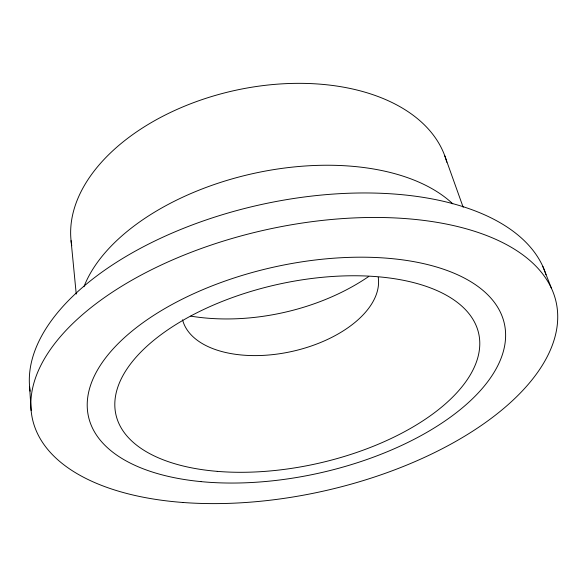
<?xml version="1.0" encoding="UTF-8"?>
<svg xmlns="http://www.w3.org/2000/svg" width="587" height="587" viewBox="0 0 587 587"><rect width="100%" height="100%" fill="white"/><g stroke="black" fill="none" stroke-linecap="round" stroke-linejoin="round"><path stroke-width="0.88" d="M542.799 266.351L551.56 288.555M444.77 155.79L463.172 207.262M71.064 240.633L76.237 294.087M29.607 386.826L31.126 410.533M30.142 391.221A264.634 136.529 -12.6 0 1 258.383 205.179A264.634 136.529 -12.6 0 1 546.005 274.709M83.941 286.742A202.075 113.423 -12.6 0 1 252.08 173.789A202.075 113.423 -12.6 0 1 452.768 203.814M378.226 277.269A100.164 55.736 -12.6 0 1 291.211 351.606A100.164 55.736 -12.6 0 1 182.557 319.812M71.768 245.682A192.176 119.359 -12.6 0 1 234.286 90.581A192.176 119.359 -12.6 0 1 446.824 162.276M368.783 276.448A167.743 103.928 -12.6 0 1 190.782 316.129M200.93 481.611A213.059 105.462 -12.6 0 0 505.363 329.967A213.059 105.462 -12.6 0 0 182.983 298.783A213.059 105.462 -12.6 0 0 200.93 481.611M183.012 502.487A268.281 133.785 -12.6 0 0 556.718 305.093A268.281 133.785 -12.6 0 0 143.118 274.034A268.281 133.785 -12.6 0 0 183.012 502.487M217.256 471.361A185.859 91.726 -12.6 0 0 479.344 337.129A185.859 91.726 -12.6 0 0 195.295 313.605A185.859 91.726 -12.6 0 0 217.256 471.361"/></g></svg>
